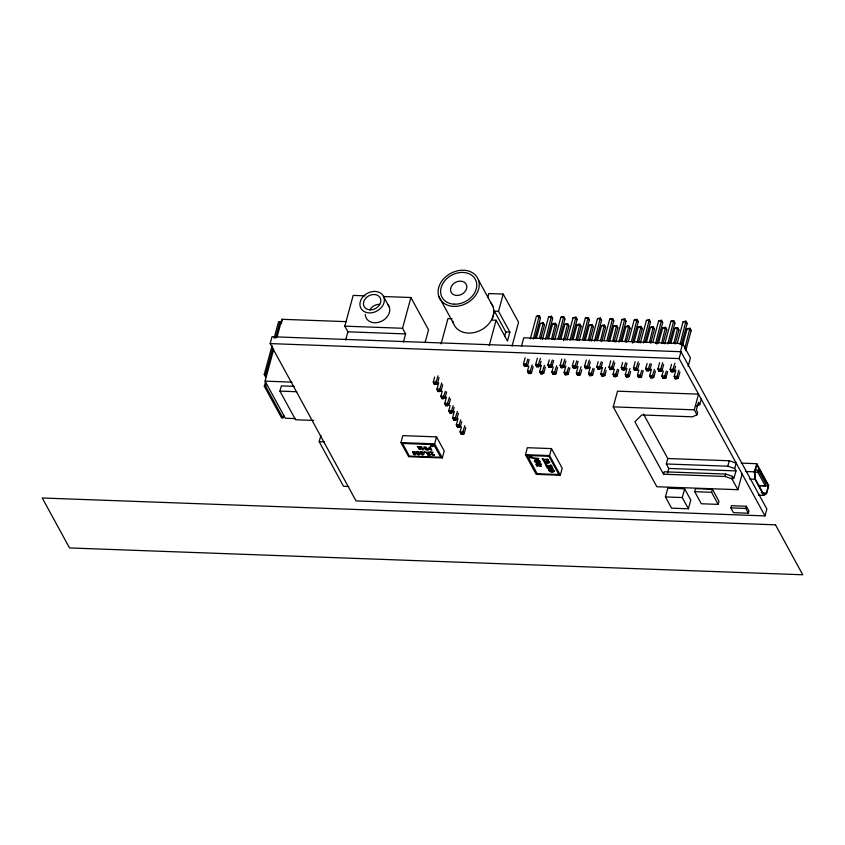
<?xml version="1.0" encoding="UTF-8"?>
<svg xmlns="http://www.w3.org/2000/svg" width="845" height="845" viewBox="0 0 845 845"><rect width="100%" height="100%" fill="white"/><g stroke="black" fill="none" stroke-linecap="round" stroke-linejoin="round"><path stroke-width="1.27" d="M295.592 418.613L285.325 418.233L265.077 381.148L273.611 349.65M270.168 343.598L272.027 336.743L680.986 351.71L766.869 509.039L765 515.904L356.041 500.927L270.168 343.598L679.116 358.576L765 515.904M265.721 377.282L264.231 374.546L272.09 345.626M274.139 338.084L278.575 321.744L280.012 321.797L280.804 323.244L277.044 337.07M283.656 415.275L282.906 417.884L281.554 417.831L264.316 386.26L265.679 381.232M281.322 323.667L282.547 319.167M345.679 339.965L347.897 331.81L344.813 326.159L353.168 295.401L364.977 295.834M348.742 486.477L343.524 486.287L319.178 441.671L320.868 435.418M403.414 342.077L405.632 333.923L402.547 328.272L410.902 297.514L383.345 296.51M425.193 342.13L428.542 329.825L410.902 297.514M400.952 442.611L402.843 435.64L436.527 436.876L444.206 450.955L442.315 457.927L408.642 456.691L400.952 442.611L434.626 443.847L442.315 457.927M441.09 343.894L447.966 318.576L452.064 318.723M434.647 376.997L433.284 382.014L434.478 384.486L437.319 383.905L439.02 377.641M438.048 375.856L435.524 383.651L436.009 384.538M438.682 382.859L436.981 389.122L438.175 391.594L441.016 391.024L442.717 384.75M441.745 382.965L439.22 390.76L439.706 391.647M442.241 391.246L440.879 396.263L442.072 398.734L444.914 398.153L446.614 391.89M445.294 391.362L443.118 397.9L443.604 398.787M446.456 397.087L444.745 403.35L445.938 405.822L448.779 405.241L450.48 398.977M434.626 443.847L436.527 436.876M449.508 397.192L446.984 404.987L447.47 405.875M450.132 405.547L448.769 410.554L449.477 412.138L450.998 412.191L451.483 413.089L452.793 412.455L454.156 407.438M453.184 405.663L450.998 412.191M454.335 411.378L452.635 417.652L453.342 419.226L454.874 419.278L455.36 420.176L456.67 419.542L458.37 413.279M487.776 297.26L488.78 293.553L503.219 294.081L518.555 322.188L512.059 346.101M457.398 411.494L454.874 419.278M458.032 418.497L456.332 424.76L457.039 426.345L458.571 426.398L459.057 427.285L460.367 426.651L461.729 421.644M460.747 419.859L458.571 426.398M461.454 426.831L460.092 431.848L461.286 434.319L464.127 433.738L465.827 427.475M498.539 311.298L494.452 311.15L492.022 320.086L496.11 320.234L507.465 341.021L509.884 332.096L498.539 311.298L503.219 294.081M464.856 425.69L462.331 433.485L462.817 434.372M489.213 345.637L496.11 320.234M504.581 336.405L505.796 331.937L494.452 311.15M521.439 346.397L523.773 337.799L682.633 343.619L690.428 357.889L688.094 366.487M525.167 357.71L523.456 363.973L524.65 366.445L527.491 365.864L529.192 359.6M530.269 338.908L536.395 316.357L539.226 315.819L540.43 318.248L534.98 338.306M527.882 359.072L525.696 365.61L526.182 366.498M533.322 339.025L539.226 315.819M528.833 366.012L527.47 371.018L528.178 372.603L529.699 372.656L530.185 373.553L531.494 372.92L533.195 366.656M536.321 338.444L540.399 323.403L543.229 322.864L544.433 325.304L540.684 339.088M532.223 364.871L529.699 372.656M539.374 338.56L543.229 322.864M537.388 358.153L535.677 364.417L536.871 366.888L539.712 366.318L541.075 361.301M542.49 339.363L548.616 316.801L551.447 316.262L552.651 318.702L547.201 338.75M540.441 358.269L537.916 366.054L538.402 366.952M545.543 339.468L551.447 316.262M541.391 365.198L539.691 371.473L540.885 373.944L543.715 373.363L545.416 367.1M548.542 338.887L552.619 323.857L555.45 323.318L556.654 325.747L552.905 339.532M544.444 365.315L541.92 373.11L542.405 373.997M551.595 339.003L555.45 323.318M549.271 359.854L547.909 364.871L549.102 367.343L551.943 366.762L553.644 360.498M554.721 339.806L560.848 317.255L563.678 316.717L564.882 319.146L559.432 339.194M525.463 454.684L527.354 447.713L551.468 448.589L562.21 468.257L560.309 475.228L536.195 474.351L525.463 454.684L549.577 455.561L560.309 475.228M552.324 359.97L550.148 366.508L550.634 367.395M558.112 338.665L563.678 316.717M553.285 366.91L551.922 371.916L553.116 374.388L555.947 373.817L557.647 367.543M560.774 339.341L564.851 324.3L567.682 323.762L568.886 326.202L565.136 339.986M556.675 365.758L554.151 373.553L554.637 374.441M563.488 340.704L567.682 323.762M561.83 359.051L560.129 365.315L561.323 367.786L564.164 367.205L565.865 360.942M566.942 340.25L573.068 317.699L575.899 317.16L577.103 319.6L571.653 339.648M564.893 359.157L562.369 366.952L562.854 367.839M569.995 340.366L575.899 317.16M565.844 366.096L564.143 372.36L565.337 374.831L568.167 374.261L569.868 367.997M572.995 339.785L577.072 324.744L579.902 324.205L581.106 326.645L577.357 340.429M568.558 367.459L566.372 373.997L566.858 374.895M576.047 339.901L579.902 324.205M573.723 360.752L572.361 365.758L573.554 368.23L576.396 367.659L578.096 361.396M579.174 340.704L585.3 318.142L588.131 317.604L589.324 320.044L583.884 340.091M549.577 455.561L551.468 448.589M576.776 360.857L574.6 367.395L575.086 368.293M582.564 339.563L588.131 317.604M578.075 366.55L576.374 372.814L577.082 374.388L578.603 374.451L579.089 375.338L580.399 374.705L581.761 369.698M585.226 340.229L589.303 325.198L592.134 324.66L593.338 327.089L589.588 340.873M581.128 366.656L578.603 374.451M588.278 340.345L592.134 324.66M586.282 359.949L584.582 366.212L585.775 368.684L588.616 368.103L590.317 361.84M591.394 341.148L597.521 318.597L600.351 318.058L601.545 320.487L596.105 340.535M589.345 360.054L586.821 367.85L587.307 368.737M594.447 341.264L600.351 318.058M590.296 366.994L588.595 373.258L589.789 375.729L592.62 375.159L594.32 368.885M597.447 340.683L601.524 325.642L604.355 325.103L605.559 327.543L601.809 341.327M593.01 368.357L590.824 374.895L591.31 375.793M600.499 340.788L604.355 325.103M598.176 361.649L596.813 366.656L598.006 369.128L600.848 368.557L602.548 362.283M603.964 340.345L609.752 319.04L612.583 318.502L613.776 320.942L608.337 340.989M601.228 361.755L599.052 368.293L599.538 369.191M607.016 340.461L612.583 318.502M602.527 367.438L600.827 373.712L602.02 376.183L604.851 375.603L606.214 370.596M609.678 341.126L613.755 326.096L616.586 325.547L617.79 327.987L614.04 341.771M605.58 367.554L603.055 375.338L603.541 376.236M612.731 341.243L616.586 325.547M610.734 360.836L609.034 367.11L610.227 369.582L613.069 369.001L614.769 362.737M615.847 342.045L621.973 319.495L624.793 318.945L625.997 321.385L620.557 341.433M613.797 360.952L611.273 368.737L611.759 369.635M618.899 342.162L624.793 318.945M614.399 369.138L613.047 374.155L613.745 375.74L615.276 375.793L615.762 376.68L617.072 376.046L618.772 369.783M621.899 341.581L625.976 326.54L628.807 326.001L630.011 328.43L626.261 342.214M617.463 369.254L615.276 375.793M624.951 341.686L628.807 326.001M622.628 362.537L621.265 367.554L621.973 369.138L623.504 369.191L623.99 370.078L625.3 369.445L627.001 363.181M628.416 341.243L634.204 319.938L637.024 319.399L638.228 321.829L632.44 343.133M613.248 406.867L617.515 391.182L698.54 394.15L694.284 409.836L696.998 414.81L692.446 416.817L641.756 414.958L634.901 421.782L663.515 474.203L724.999 476.453L731.907 478.756L737.875 489.699L656.85 486.741L613.248 406.867L694.284 409.836M625.68 362.653L623.504 369.191M631.468 341.348L637.024 319.399M626.979 368.336L625.279 374.599L626.472 377.071L629.303 376.5L630.666 371.483M634.13 342.024L638.207 326.983L641.038 326.445L642.242 328.885L638.493 342.669M630.032 368.452L627.508 376.236L627.993 377.134M637.183 342.14L641.038 326.445M635.186 361.734L633.486 367.997L634.679 370.469L637.521 369.899L639.221 363.635M640.299 342.943L646.425 320.382L649.245 319.843L650.449 322.283L645.01 342.331M638.25 361.85L635.725 369.635L636.211 370.532M643.351 343.049L649.245 319.843M638.852 370.036L637.489 375.053L638.683 377.525L641.524 376.944L643.225 370.68M646.34 342.468L650.428 327.438L653.259 326.899L654.463 329.328L650.713 343.112M641.915 370.152L639.728 376.69L640.214 377.578M649.404 342.584L653.259 326.899M647.08 363.434L645.717 368.452L646.911 370.923L649.752 370.342L651.453 364.079M652.868 342.13L658.656 320.836L661.477 320.297L662.681 322.727L656.892 344.031M650.132 363.551L647.957 370.089L648.442 370.976M655.583 343.503L661.477 320.297M651.432 369.233L649.72 375.497L650.914 377.968L653.755 377.398L655.456 371.124M658.572 342.922L662.66 327.881L665.49 327.342L666.694 329.782L662.945 343.566M654.484 369.339L651.96 377.134L652.446 378.021M661.635 343.028L665.49 327.342M659.639 362.632L657.938 368.895L659.132 371.367L661.973 370.786L663.674 364.522M664.751 343.83L670.877 321.28L673.697 320.741L674.901 323.181L669.462 343.228M662.691 362.737L660.177 370.532L660.663 371.42M667.803 343.947L673.697 320.741M663.304 370.934L661.941 375.94L662.649 377.525L664.181 377.578L664.666 378.475L665.976 377.842L667.677 371.578M670.793 343.366L674.88 328.325L677.711 327.786L678.915 330.226L675.166 344.01M666.367 371.039L664.181 377.578M673.856 343.482L677.711 327.786M671.532 364.332L670.169 369.339L670.877 370.923L672.409 370.976L672.895 371.874L674.204 371.24L675.556 366.223M677.32 343.028L683.109 321.723L685.929 321.184L687.133 323.624L681.345 344.929M674.923 363.192L672.409 370.976M680.035 344.39L685.929 321.184M680.299 352.217L682.633 343.619M675.884 370.131L674.173 376.395L675.366 378.866L678.208 378.285L679.908 372.022M682.686 345.066L687.112 328.779L689.942 328.24L691.147 330.67L685.696 350.717M679.116 358.576L680.986 351.71M678.936 370.237L676.412 378.032L676.898 378.919M684.725 348.943L689.942 328.24M663.515 474.203L664.17 471.806L725.654 474.056L732.552 476.358L733.861 478.745L735.995 470.908L734.685 468.521L727.788 466.218L666.293 463.968L667.772 458.518L643.51 414.071M667.529 472.925L668.744 468.447L666.293 463.968M665.438 496.923L667.803 488.209L684.64 488.832L690.777 500.071L688.411 508.785L671.574 508.162L665.438 496.923L682.274 497.547L688.411 508.785M696.998 414.81L697.653 412.413L696.343 410.026L698.477 402.188L699.776 404.575L696.364 406.075M699.776 404.575L701.255 399.136M682.274 497.547L684.64 488.832M694.727 491.674L695.551 488.632L712.388 489.244L718.989 501.328L718.155 504.37L701.318 503.757L694.727 491.674L711.564 492.297L718.155 504.37M711.564 492.297L712.388 489.244M724.999 476.453L725.654 474.056M727.788 466.218L729.267 460.768L736.164 463.081L734.685 468.521M731.907 478.756L732.552 476.358M730.851 507.887L731.443 505.711L746.357 506.261L748.966 511.035L748.374 513.211L733.46 512.661L730.851 507.887L745.765 508.436L748.374 513.211M737.875 489.699L742.142 474.024M756.782 463.704L768.76 485.653L766.552 493.786L763.732 495.392L754.934 479.273L754.574 471.837L756.782 463.704L741.192 463.134M745.765 508.436L746.357 506.261M758.821 485.664L765.316 485.907L757.849 472.228L758.409 470.169L754.511 470.031M765.316 485.907L765.876 483.847L758.409 470.169M766.394 493.057L768.337 485.896L756.835 464.834L754.891 471.996L755.219 478.766L763.827 494.515L766.394 493.057L761.197 492.867M266.418 376.046L265.583 374.599L272.798 348.193M275.544 338.137L280.012 321.797M280.804 323.244L281.892 319.294L346.249 321.649M313.653 420.419L295.56 419.764L279.917 391.108L281.343 385.901L294.282 386.376M282.906 417.884L265.657 386.302L266.418 383.693M434.288 454.737L432.006 454.409L433.073 452.244L429.841 452.117L432.608 452.571C429.545 453.797 432.619 456.163 434.562 455.17L434.33 454.737M536.395 316.357L539.448 316.474M548.616 316.801L551.669 316.917L552.651 318.702M560.848 317.255L563.9 317.361L564.882 319.146M573.068 317.699L576.121 317.815M585.3 318.142L588.352 318.259M597.521 318.597L600.573 318.702L601.545 320.487M609.752 319.04L612.805 319.156L613.776 320.942M621.973 319.495L625.025 319.6M634.204 319.938L637.257 320.054L638.228 321.829M646.425 320.382L649.478 320.498L650.449 322.283M658.656 320.836L661.709 320.942L662.681 322.727M670.877 321.28L673.93 321.396M683.109 321.723L686.161 321.839L687.133 323.624M623.758 319.79L625.289 319.843L625.997 321.385M540.399 323.403L543.462 323.519L544.433 325.304M552.619 323.857L555.683 323.962L556.654 325.747M564.851 324.3L567.914 324.417M577.072 324.744L580.135 324.86M589.303 325.198L592.366 325.304L593.338 327.089M601.524 325.642L604.587 325.758L605.559 327.543M613.755 326.096L616.818 326.202M625.976 326.54L629.039 326.656M638.207 326.983L641.27 327.099L642.242 328.885M650.428 327.438L653.491 327.543L654.463 329.328M662.66 327.881L665.712 327.997M674.88 328.325L677.933 328.441L678.915 330.226M687.112 328.779L690.164 328.885L691.147 330.67M344.813 326.159L402.547 328.272M505.796 331.937L509.884 332.096M347.897 331.81L405.632 333.923M524.164 365.558L525.696 365.61M536.385 366.001L537.916 366.054M548.616 366.445L550.148 366.508M560.837 366.899L562.369 366.952M573.068 367.343L574.6 367.395M585.289 367.786L586.821 367.85M597.521 368.24L599.052 368.293M609.741 368.684L611.273 368.737M634.194 369.582L635.725 369.635M646.425 370.025L647.957 370.089M658.646 370.48L660.177 370.532M524.439 365.758L527.491 365.864L526.519 364.079L523.456 363.973L524.65 366.445M548.891 366.656L551.943 366.762L550.972 364.977L547.909 364.871L549.102 367.343M562.126 367.131L564.164 367.205L563.192 365.431L560.129 365.315L561.323 367.786M573.332 367.543L576.396 367.659L575.424 365.874L572.361 365.758L573.554 368.23M585.553 367.997L588.616 368.103L587.634 366.318L584.582 366.212L585.775 368.684M597.785 368.441L600.848 368.557L599.865 366.772L596.813 366.656L598.006 369.128M610.005 368.885L613.069 369.001L612.086 367.216L609.034 367.11L610.227 369.582M634.458 369.783L637.521 369.899L636.538 368.114L633.486 367.997L634.679 370.469M658.91 370.68L661.973 370.786L660.991 369.011L657.938 368.895L659.132 371.367M623.99 370.078L622.459 370.025L621.265 367.554L624.318 367.659L625.3 369.445M674.204 371.24L673.222 369.455L670.169 369.339L671.363 371.811L672.895 371.874M540.399 373.046L541.92 373.11M552.63 373.501L554.151 373.553M564.851 373.944L566.372 373.997M589.292 374.842L590.824 374.895M601.524 375.286L603.055 375.338M625.976 376.183L627.508 376.236M638.197 376.627L639.728 376.69M650.428 377.081L651.96 377.134M674.88 377.968L676.412 378.032M540.663 373.258L543.715 373.363L542.744 371.578L539.691 371.473L540.885 373.944M565.115 374.145L568.167 374.261L567.196 372.476L564.143 372.36L565.337 374.831M589.567 375.043L592.62 375.159L591.648 373.374L588.595 373.258L589.789 375.729M638.471 376.838L641.524 376.944L640.552 375.159L637.489 375.053L638.683 377.525M650.703 377.282L653.755 377.398L652.784 375.613L649.72 375.497L650.914 377.968M675.155 378.18L678.208 378.285L677.236 376.5L674.173 376.395L675.366 378.866M531.494 372.92L530.523 371.135L527.47 371.018L528.664 373.49L530.185 373.553M580.399 374.705L579.427 372.92L576.374 372.814L577.568 375.286L579.089 375.338M614.241 376.627L614.019 375.94L617.072 376.046L616.1 374.261L613.047 374.155L614.241 376.627L615.762 376.68M663.135 378.412L662.924 377.726L665.976 377.842L665.004 376.057L661.941 375.94L663.135 378.412L664.666 378.475M264.231 374.546L265.583 374.599M433.992 383.588L435.524 383.651M265.077 381.148L292.021 382.141M437.689 390.707L439.22 390.76M437.963 390.908L441.016 391.024L440.044 389.239L436.981 389.122L438.175 391.594M264.316 386.26L265.657 386.302M279.917 391.108L296.722 391.721M441.586 397.837L443.118 397.9M445.452 404.924L446.984 404.987M446.741 405.167L448.779 405.241L447.808 403.456L444.745 403.35L445.938 405.822M452.793 412.455L451.821 410.67L448.769 410.554L449.962 413.036L451.483 413.089M453.828 420.123L453.607 419.426L456.67 419.542L455.687 417.757L452.635 417.652L453.828 420.123L455.36 420.176M460.367 426.651L459.395 424.877L456.332 424.76L457.525 427.232L459.057 427.285M460.8 433.422L462.331 433.485M461.064 433.633L464.127 433.738L463.144 431.953L460.092 431.848L461.286 434.319M319.178 441.671L324.385 441.872M667.772 458.518L729.267 460.768M668.744 468.447L735.995 470.908M745.48 471.499L754.574 471.837M753.951 472.091L757.849 472.228M749.737 479.073L754.934 479.273M759.243 485.558L768.337 485.896M758.535 495.202L763.732 495.392M676.18 327.733L676.665 328.62M672.176 320.688L672.662 321.575M651.727 326.835L652.213 327.733M635.503 319.336L635.989 320.234M627.275 325.938L627.761 326.835M649.752 370.342L648.77 368.557L645.717 368.452L646.911 370.923M611.051 318.449L611.537 319.336M602.823 325.05L603.309 325.938M629.303 376.5L628.331 374.715L625.279 374.599L626.472 377.071M586.599 317.551L587.085 318.438M578.371 324.153L578.857 325.04M604.851 375.603L603.879 373.817L600.827 373.712L602.02 376.183M562.147 316.653L562.633 317.551M553.919 323.255L554.404 324.153M537.695 315.755L538.18 316.653M555.947 373.817L554.975 372.032L551.922 371.916L553.116 374.388M539.712 366.318L538.74 364.533L535.677 364.417L536.871 366.888M478.418 279.896A21.526 16.932 -28.6 0 1 453.765 306.376A21.526 16.932 -28.6 0 1 443.836 278.628A21.526 16.932 -28.6 0 1 478.418 279.896L492.984 306.577M438.925 296.701L453.49 323.392M437.319 383.905L436.337 382.12L433.284 382.014L434.478 384.486M444.914 398.153L443.931 396.368L440.879 396.263L442.072 398.734M383.905 297.165A12.812 10.077 -28.6 0 1 369.233 312.925A12.812 10.077 -28.6 0 1 363.329 296.415A12.812 10.077 -28.6 0 1 383.905 297.165L389.27 306.999M674.183 321.628L674.901 323.181M665.976 328.23L666.694 329.782M629.293 326.888L630.011 328.43M617.072 326.445L617.79 327.987M588.616 318.502L589.324 320.044M580.388 325.103L581.106 326.645M576.385 318.047L577.103 319.6M568.167 324.649L568.886 326.202M539.712 316.706L540.43 318.248M671.141 371.124L671.363 371.811M577.346 374.599L577.568 375.286M528.442 372.803L528.664 373.49M457.303 426.545L457.525 427.232M449.741 412.339L449.962 413.036M531.864 456.807A1.246 0.613 15.2 0 1 530.871 457.42A1.246 0.613 15.2 0 1 529.498 456.49A1.246 0.613 15.2 0 1 530.966 456.205M433.084 445.864A1.246 0.613 15.2 0 1 431.341 445.938A1.246 0.613 15.2 0 1 431.003 444.892M431.837 444.85A1.246 0.613 15.2 0 1 433.052 445.537M490.829 302.721A21.526 16.932 -28.6 0 1 480.245 330.427A21.526 16.932 -28.6 0 1 452.909 321.227M369.878 309.714A9.126 7.182 -28.6 0 1 379.606 304.337M387.992 304.696A12.812 10.077 -28.6 0 1 380.937 321.533A12.812 10.077 -28.6 0 1 365.283 314.372M544.212 461.138L546.704 462.585C543.969 460.62 549.366 460.345 549.789 462.289C549.049 464.496 542.226 462.078 544.201 461.116M547.211 467.781C552.736 473.327 556.327 465.088 547.211 467.781M548.574 470.264C554.098 475.809 557.689 467.57 548.574 470.264M428.637 448.431L428.309 450.089L427.338 450.058L425.669 446.994L427.802 449.656L428.616 447.934L430.939 449.772L429.503 447.142L430.158 447.163L431.827 450.216L428.637 448.431M551.912 466.303L550.137 466.757L546.388 465.204L547.275 466.831L546.62 466.81L545.511 464.761L550.486 466.366L551.183 466.06L550.19 465.025L550.982 465.035L551.912 466.303M412.508 451.8C414.652 459.078 419.595 450.522 412.508 451.8M416.437 451.948C418.581 459.215 423.525 450.67 416.437 451.948M420.366 452.086C422.511 459.363 427.454 450.818 420.366 452.086M426.45 452.381L426.672 453.205A1.405 0.687 15.2 0 0 427.147 453.575A1.574 0.771 15.2 0 0 428.056 453.881L429.672 454.758L427.676 455.043L430.549 455.138L429.682 453.564L427.221 452.983L429.154 452.202L426.45 452.381M546.588 461.592C548.109 464.57 550.581 460.43 546.588 461.592M552.619 468.605C546.102 470.612 547.444 465.268 552.619 468.605M553.971 471.087C547.454 473.094 548.796 467.75 553.971 471.087M413.194 451.959C414.293 457.008 417.462 451.8 413.194 451.959M417.124 452.107C418.222 457.145 421.391 451.948 417.124 452.107M421.053 452.244C422.151 457.293 425.32 452.086 421.053 452.244M420.261 447.079L419.131 448.695C424.993 448.684 415.233 450.237 419.5 447.089L417.219 446.688L420.261 447.079M538.677 458.972L535.973 459.68L539.902 461.212L534.23 461L538.878 460.736L534.938 459.49L537.79 458.75L532.677 458.17L538.349 458.37L538.677 458.972M433.76 444.597L402.484 443.445L409.392 456.089L440.667 457.24L433.76 444.597M421.507 446.847L420.81 446.815L422.479 449.878L423.176 449.899L422.521 448.706L424.929 448.79L426.281 450.015L424.612 446.963L423.915 446.931L424.729 448.431L422.32 448.336L421.507 446.847M548.891 456.289L527.238 455.497L537.209 473.749L558.862 474.541L548.891 456.289M424.929 451.938L424.084 451.917L425.246 452.529L424.929 451.938M542.765 458.698L542.184 458.677L543.06 460.293L543.641 460.314L543.324 459.722L548.426 459.912L547.074 458.856L546.884 459.437L543.092 459.3L542.765 458.698M540.261 461.877L534.6 461.676L537.61 462.215L538.445 463.736L535.91 464.074L541.571 464.285L539.11 463.757L538.286 462.236L540.261 461.877M545.933 463.609L544.856 463.567L546.229 464.137L545.933 463.609M536.681 464.539L536.153 464.518L537.145 466.345L537.747 466.366L537.019 465.035L541.381 466.472L540.43 464.729L539.839 464.708L540.525 465.954L536.681 464.539M775.478 524.829L42.25 497.99L69.522 547.94L802.75 574.78L775.478 524.829M529.773 457.504A1.246 0.613 15.2 0 0 531.769 457.578A1.246 0.613 15.2 0 0 530.216 456.522A1.246 0.613 15.2 0 0 529.773 457.504M430.961 446.234A1.246 0.613 15.2 0 0 432.957 446.308A1.246 0.613 15.2 0 0 431.404 445.252A1.246 0.613 15.2 0 0 430.961 446.234M456.279 295.454A8.556 6.739 -28.6 0 0 466.641 285.314A8.556 6.739 -28.6 0 0 453.1 284.121A8.556 6.739 -28.6 0 0 456.279 295.454M454.356 304.179A18.907 14.872 -28.6 0 0 476.02 280.91A18.907 14.872 -28.6 0 0 445.642 279.801A18.907 14.872 -28.6 0 0 454.356 304.179M370.068 309.84A9.126 7.182 -28.6 0 0 380.525 298.602A9.126 7.182 -28.6 0 0 365.864 298.063A9.126 7.182 -28.6 0 0 370.068 309.84"/></g></svg>
